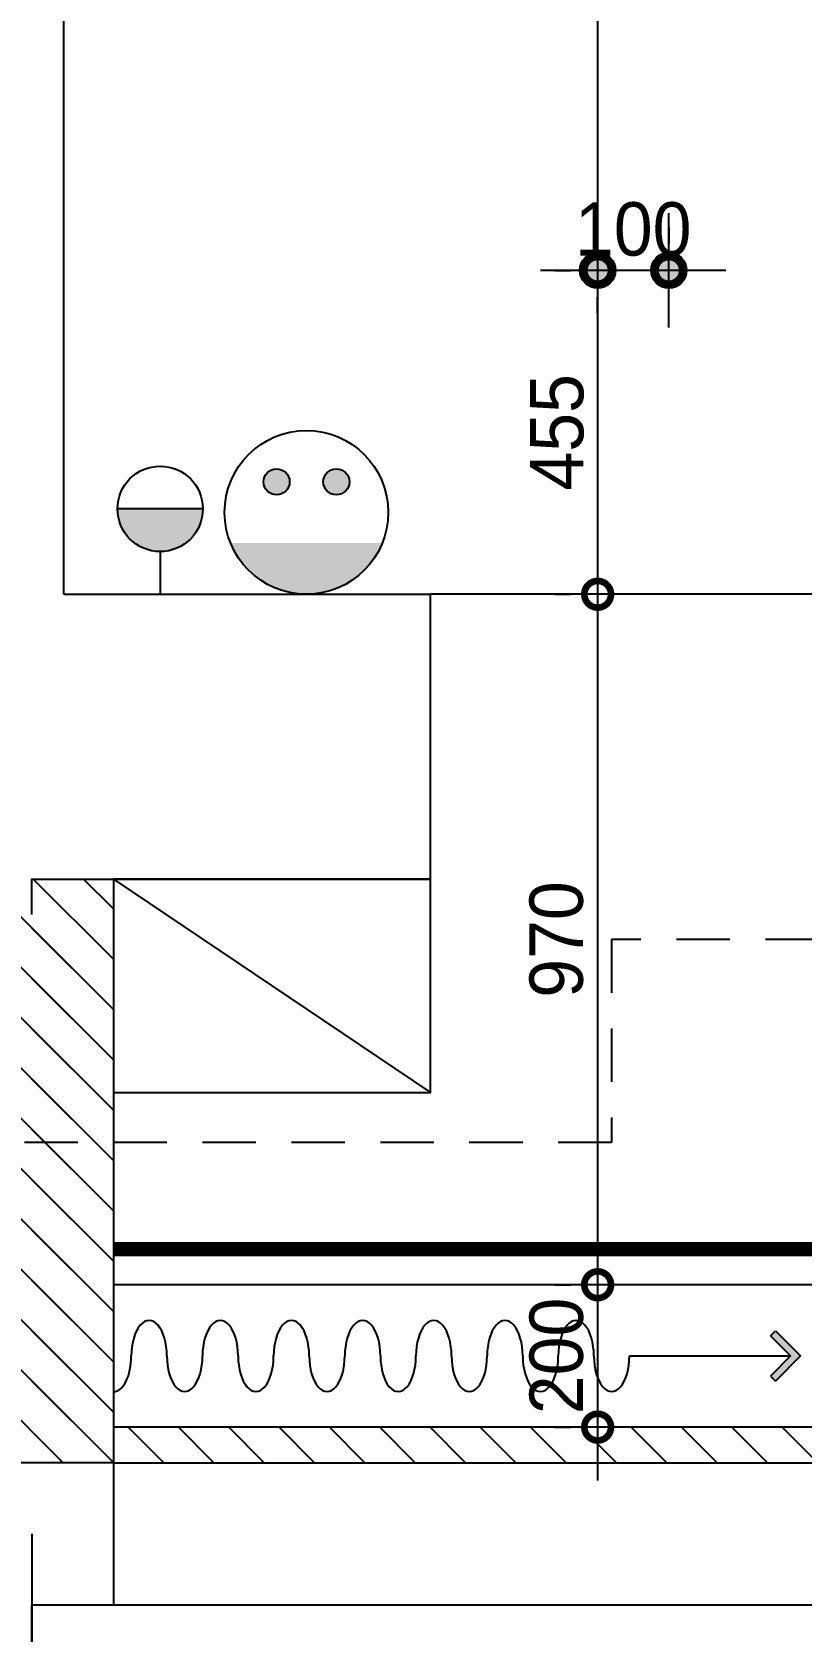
# Model space of a CAD drawing. Header units: inches. Extents: x -53835 to 52744, y -79586 to -50910.
# Drawn here: x 22129 to 23209, y -64863 to -62617 of the extents above; entities that cross this region are included whole.
import ezdxf

# ---------------------------------------------------------------- set-up
doc = ezdxf.new("R2010")
doc.units = ezdxf.units.IN
doc.header["$LTSCALE"] = 50
doc.header["$MEASUREMENT"] = 0
doc.linetypes.add('HID', pattern=[2.5, 1.5, -1])
for name, color, linetype in [('01. F-소품', 3, 'Continuous'), ('03-WAL NEW', 3, 'Continuous'), ('06-FUR', 6, 'Continuous'), ('06-LIGHT', 4, 'Continuous'), ('07-DIM WAL', 5, 'Continuous'), ('3.기호.계단선', 30, 'Continuous'), ('CEIL-DOOR', 6, 'Continuous'), ('CEIL-LIGHT', 7, 'Continuous'), ('RC-LIGHT', 7, 'Continuous'), ('도면층2', 2, 'Continuous'), ('도면층4', 4, 'Continuous'), ('설비', 140, 'Continuous')]:
    doc.layers.add(name, color=color, linetype=linetype)
doc.styles.add('스타일1', font='HY울릉도M.TTF')
doc.dimstyles.new('30', dxfattribs={"dimscale": 30, "dimtxt": 2.5, "dimasz": 2.5, "dimexe": 1.25, "dimexo": 2, "dimtad": 1, "dimdec": 0, "dimtxsty": '스타일1', "dimblk": 'DOTSMALL', "dimcen": 2.5, "dimclrd": 1, "dimclre": 1, "dimclrt": 2, "dimadec": 0, "dimazin": 0, "dimtfac": 1, "dimtix": 1, "dimtmove": 0, "dimatfit": 3, "dimldrblk": 'DOTSMALL', "dimfxl": 1.25, "dimarcsym": 0})
doc.dimstyles.new('50', dxfattribs={"dimscale": 50, "dimtxt": 2.5, "dimasz": 2.5, "dimexe": 1.25, "dimexo": 2, "dimtad": 1, "dimtxsty": '스타일1', "dimblk": 'DOTSMALL', "dimcen": 2.5, "dimclrd": 1, "dimclre": 1, "dimclrt": 2, "dimadec": 0, "dimazin": 0, "dimtfac": 1, "dimtix": 1, "dimtmove": 0, "dimatfit": 3, "dimldrblk": 'DOTSMALL', "dimfxl": 1.25, "dimarcsym": 0})
pattern_1 = [(50, (0, 0), (573.808, -50.2017), [60, -660]), (355, (0, 0), (-111.001, 601.7537), [48, -528]), (100.4514, (47.8, -4.2), (462.807, 551.552), [50.992, -560.9137]), (46.1842, (0, 160), (853.793, -132.4154), [90, -990]), (96.6356, (71.15, 149), (747.73, 779.295), [76.488, -841.371]), (351.1842, (0, 160), (747.73, 779.295), [72, -792]), (21, (80, 120), (477.5256, -322.095), [60, -660]), (326, (80, 120), (194.6523, 580.12), [48, -528]), (71.4514, (119.8, 93.16), (672.178, 258.025), [50.992, -560.9137]), (37.5, (0, 0), (9.7279, 266.3151), [0, -521.6, 0, -536, 0, -530]), (7.5, (0, 0), (210.4556, 315.5294), [0, -305.6, 0, -509.6, 0, -202]), (327.5, (-178.4, 0), (427.05795, -18.0439), [0, -200, 0, -624, 0, -828]), (317.5, (-258.4, 0), (466.549, 80.084), [0, -260, 0, -414.4, 0, -588])]

# ---------------------------------------------------------------- blocks, each defined once
blk = doc.blocks.new('_DOTSMALL')
at = {"color": 0, "linetype": 'ByBlock', "const_width": 0.5}
blk.add_lwpolyline([(-0.0625, 0, 1), (0.0625, 0, 1)], format="xyb", close=True, dxfattribs=at)
blk = doc.blocks.new('*D295')
at = {"layer": '07-DIM WAL', "color": 1, "lineweight": -2, "transparency": 16777216}
for p, q in [((22128.6, -64727), (22128.6, -65817)), ((25173.6, -64727), (25173.6, -65817)), ((25173.6, -65754.5), (22128.6, -65754.5))]:
    blk.add_line(p, q, dxfattribs=at)
at = {"layer": 'Defpoints', "color": 0, "transparency": 16777216}
for p in [(22128.6, -64627), (25173.6, -64627), (22128.6, -65754.5)]:
    blk.add_point(p, dxfattribs=at)
at = {"layer": '07-DIM WAL', "color": 1, "lineweight": -2, "transparency": 16777216, "xscale": 125, "yscale": 125, "zscale": 125, "rotation": 180}
blk.add_blockref('_DOTSMALL', (22128.6, -65754.5), dxfattribs=at)
at = {"layer": '07-DIM WAL', "color": 1, "lineweight": -2, "transparency": 16777216, "xscale": 125, "yscale": 125, "zscale": 125}
blk.add_blockref('_DOTSMALL', (25173.6, -65754.5), dxfattribs=at)
at = {"layer": '07-DIM WAL', "color": 2, "transparency": 16777216, "insert": (23651.1, -65658.3), "char_height": 125, "attachment_point": 5, "style": '스타일1'}
blk.add_mtext('3045', dxfattribs=at)
blk = doc.blocks.new('vudauseh')
at = {"layer": '도면층2'}
for p, q in [((-43590, -64635.2), (-43590, -60925.2)), ((-43590, -64635.2), (-43075, -64635.2)), ((-43075, -65035.2), (-43075, -64635.2)), ((-43635, -65035.2), (-43075, -65035.2)), ((-43520.4, -65855.2), (-43835, -65855.2)), ((-43520.4, -65855.2), (-43520.4, -66055.2)), ((-43635, -66525.2), (-43635, -66055.2)), ((-43520.4, -66055.2), (-43635, -66055.2))]:
    blk.add_line(p, q, dxfattribs=at)
at = {"layer": '도면층4'}
blk.add_lwpolyline([(-40590, -66055.2), (-43520, -66055.2), (-43520, -65855.2), (-40590, -65855.2)], close=True, dxfattribs=at)
blk = doc.blocks.new('cjswjdehds')
at = {"layer": '03-WAL NEW'}
h = blk.add_hatch(dxfattribs=at)
h.set_pattern_fill('_USER', color=256, scale=50, angle=135, pattern_type=0)
h.set_pattern_definition([(135, (22243.23, -64627), (-35.3553, -35.3553), [])])
h.paths.add_polyline_path([(21928.6, -64627), (22128.6, -64627), (22243.2, -64627), (22243.2, -63807), (22128.6, -63807), (22128.6, -63857), (21928.6, -63857)])
h = blk.add_hatch(dxfattribs=at)
h.set_pattern_fill('_USER', color=256, scale=50, angle=135, pattern_type=0)
h.set_pattern_definition([(135, (22243.23, -64627), (-35.3553, -35.3553), [])])
h.paths.add_polyline_path([(22128.6, -63807), (22243.2, -63807), (22243.2, -64627), (22128.6, -64627)])
at = {"layer": '3.기호.계단선'}
h = blk.add_hatch(dxfattribs=at)
h.set_pattern_fill('_USER', color=8, scale=50, angle=135, pattern_type=0)
h.set_pattern_definition([(135, (18465, -250), (-35.35534, -35.35534), [])])
h.paths.add_polyline_path([(25173.6, -64577), (22243.2, -64577), (22243.2, -64627), (25173.6, -64627)])
at = {"layer": '03-WAL NEW'}
blk.add_lwpolyline([(22128.6, -63857), (22128.6, -63807), (22243.2, -63807), (22243.2, -64627), (22128.6, -64627)], dxfattribs=at)
at = {"layer": '06-FUR', "color": 8}
blk.add_lwpolyline([(22243.2, -63807), (22243.2, -64107), (22688.6, -64107), (22688.6, -63807), (22243.2, -63807), (22688.6, -64107)], dxfattribs=at)
at = {"layer": '3.기호.계단선', "color": 8}
blk.add_lwpolyline([(25173.6, -64577), (22243.2, -64577), (22243.2, -64627), (25173.6, -64627)], close=True, dxfattribs=at)
blk.add_blockref('vudauseh', (65763.6, 1228.2))
blk = doc.blocks.new('FFSFDF')
at = {"layer": '01. F-소품'}
blk.add_hatch(color=8, dxfattribs=at).paths.add_polyline_path([(1567672.9, 1746751.1), (1567679.9, 1746744.1), (1567715.3, 1746779.4), (1567679.9, 1746814.8), (1567672.9, 1746807.7), (1567701.2, 1746779.4)])
at = {"layer": '01. F-소품', "color": 8}
for p, q in [((1567672.9, 1746807.7), (1567679.9, 1746814.8)), ((1567474.8, 1746779.4), (1567701.2, 1746779.4)), ((1567672.9, 1746751.1), (1567679.9, 1746744.1))]:
    blk.add_line(p, q, dxfattribs=at)
for points in [[(1567672.9, 1746807.7), (1567701.2, 1746779.4), (1567672.9, 1746751.1)], [(1567679.9, 1746814.8), (1567715.3, 1746779.4), (1567679.9, 1746744.1)]]:
    blk.add_lwpolyline(points, dxfattribs=at)
for centre, start_param, end_param in [((1566799.8, 1746779.4), 1.570796, 4.712389), ((1566899.8, 1746779.4), 1.570796, 4.712389), ((1566999.8, 1746779.4), 1.570796, 4.712389), ((1567099.8, 1746779.4), 1.570796, 4.712389), ((1567199.8, 1746779.4), 1.570796, 4.712389), ((1567299.8, 1746779.4), 1.570796, 4.712389), ((1567399.8, 1746779.4), 1.570796, 4.712389), ((1566749.8, 1746779.4), 6.283185, 7.853982), ((1566849.8, 1746779.4), 4.712389, 7.853982), ((1566949.8, 1746779.4), 4.712389, 7.853982), ((1567049.8, 1746779.4), 4.712389, 7.853982), ((1567149.8, 1746779.4), 4.712389, 7.853982), ((1567249.8, 1746779.4), 4.712389, 7.853982), ((1567349.8, 1746779.4), 4.712389, 7.853982), ((1567449.8, 1746779.4), 4.712389, 7.853982)]:
    blk.add_ellipse(centre, major_axis=(0, -50), ratio=0.5, start_param=start_param, end_param=end_param, dxfattribs=at)
blk = doc.blocks.new('1')
at = {"linetype": 'Continuous'}
h = blk.add_hatch(color=4, dxfattribs=at)
h.dxf.hatch_style = 1
edge = h.paths.add_edge_path()
edge.add_arc((11539653.5, -14273503.8), 37.5, 0, 360)
at = {"color": 1, "linetype": 'Continuous'}
for p, q in [((11539653.5, -14273637.1), (11539653.5, -14273370.5)), ((11539520.2, -14273503.8), (11539786.8, -14273503.8))]:
    blk.add_line(p, q, dxfattribs=at)
at = {"color": 4, "linetype": 'Continuous'}
for radius in [41.5, 37.5]:
    blk.add_circle((11539653.5, -14273503.8), radius, dxfattribs=at)
blk = doc.blocks.new('*D325')
at = {"layer": '07-DIM WAL', "color": 1, "lineweight": -2, "transparency": 16777216}
for p, q in [((23023.6, -62892), (23023.6, -62914.5)), ((23098.6, -62952), (22848.6, -62952)), ((22923.6, -63012), (22923.6, -62989.5))]:
    blk.add_line(p, q, dxfattribs=at)
at = {"layer": 'Defpoints', "color": 0, "transparency": 16777216}
for p in [(22923.6, -62952), (22923.6, -62952), (23023.6, -62952)]:
    blk.add_point(p, dxfattribs=at)
at = {"layer": '07-DIM WAL', "color": 1, "lineweight": -2, "transparency": 16777216, "xscale": 75, "yscale": 75, "zscale": 75}
blk.add_blockref('_DOTSMALL', (22923.6, -62952), dxfattribs=at)
at = {"layer": '07-DIM WAL', "color": 1, "lineweight": -2, "transparency": 16777216, "xscale": 75, "yscale": 75, "zscale": 75, "rotation": 180}
blk.add_blockref('_DOTSMALL', (23023.6, -62952), dxfattribs=at)
at = {"layer": '07-DIM WAL', "color": 2, "transparency": 16777216, "insert": (22973.6, -62894.3), "char_height": 75, "attachment_point": 5, "style": '스타일1'}
blk.add_mtext('100', dxfattribs=at)
blk = doc.blocks.new('*D326')
at = {"layer": '07-DIM WAL', "color": 1, "lineweight": -2, "transparency": 16777216}
for p, q in [((22863.6, -61852), (22886.1, -61852)), ((22923.6, -61852), (22923.6, -62952)), ((22863.6, -62952), (22886.1, -62952))]:
    blk.add_line(p, q, dxfattribs=at)
at = {"layer": 'Defpoints', "color": 0, "transparency": 16777216}
for p in [(22923.6, -61852), (22923.6, -62952), (22923.6, -62952)]:
    blk.add_point(p, dxfattribs=at)
at = {"layer": '07-DIM WAL', "color": 1, "lineweight": -2, "transparency": 16777216, "xscale": 75, "yscale": 75, "zscale": 75}
for p, rotation in [((22923.6, -61852), 90), ((22923.6, -62952), 270)]:
    blk.add_blockref('_DOTSMALL', p, dxfattribs=dict(at, rotation=rotation))
at = {"layer": '07-DIM WAL', "color": 2, "transparency": 16777216, "insert": (22865.9, -62402), "char_height": 75, "attachment_point": 5, "rotation": 90, "style": '스타일1'}
blk.add_mtext('1100', dxfattribs=at)
blk = doc.blocks.new('*D327')
at = {"layer": '07-DIM WAL', "color": 1, "lineweight": -2, "transparency": 16777216}
for p, q in [((22863.6, -62952), (22886.1, -62952)), ((22923.6, -62952), (22923.6, -63407)), ((22863.6, -63407), (22886.1, -63407))]:
    blk.add_line(p, q, dxfattribs=at)
at = {"layer": 'Defpoints', "color": 0, "transparency": 16777216}
for p in [(22923.6, -62952), (22923.6, -63407), (22923.6, -63407)]:
    blk.add_point(p, dxfattribs=at)
at = {"layer": '07-DIM WAL', "color": 1, "lineweight": -2, "transparency": 16777216, "xscale": 75, "yscale": 75, "zscale": 75}
for p, rotation in [((22923.6, -62952), 90), ((22923.6, -63407), 270)]:
    blk.add_blockref('_DOTSMALL', p, dxfattribs=dict(at, rotation=rotation))
at = {"layer": '07-DIM WAL', "color": 2, "transparency": 16777216, "insert": (22866.6, -63179.5), "char_height": 75, "attachment_point": 5, "rotation": 90, "style": '스타일1'}
blk.add_mtext('455', dxfattribs=at)
blk = doc.blocks.new('*D328')
at = {"layer": '07-DIM WAL', "color": 1, "lineweight": -2, "transparency": 16777216}
for p, q in [((22863.6, -63407), (22886.1, -63407)), ((22923.6, -63407), (22923.6, -64377)), ((22863.6, -64377), (22886.1, -64377))]:
    blk.add_line(p, q, dxfattribs=at)
at = {"layer": 'Defpoints', "color": 0, "transparency": 16777216}
for p in [(22923.6, -63407), (22923.6, -64377), (22923.6, -64377)]:
    blk.add_point(p, dxfattribs=at)
at = {"layer": '07-DIM WAL', "color": 1, "lineweight": -2, "transparency": 16777216, "xscale": 75, "yscale": 75, "zscale": 75}
for p, rotation in [((22923.6, -63407), 90), ((22923.6, -64377), 270)]:
    blk.add_blockref('_DOTSMALL', p, dxfattribs=dict(at, rotation=rotation))
at = {"layer": '07-DIM WAL', "color": 2, "transparency": 16777216, "insert": (22865.8, -63892), "char_height": 75, "attachment_point": 5, "rotation": 90, "style": '스타일1'}
blk.add_mtext('970', dxfattribs=at)
blk = doc.blocks.new('*D329')
at = {"layer": '07-DIM WAL', "color": 1, "lineweight": -2, "transparency": 16777216}
for p, q in [((22923.6, -64302), (22923.6, -64652)), ((22863.6, -64377), (22886.1, -64377)), ((22863.6, -64577), (22886.1, -64577))]:
    blk.add_line(p, q, dxfattribs=at)
at = {"layer": 'Defpoints', "color": 0, "transparency": 16777216}
for p in [(22923.6, -64377), (22923.6, -64577), (22923.6, -64577)]:
    blk.add_point(p, dxfattribs=at)
at = {"layer": '07-DIM WAL', "color": 1, "lineweight": -2, "transparency": 16777216, "xscale": 75, "yscale": 75, "zscale": 75}
for p, rotation in [((22923.6, -64377), 270), ((22923.6, -64577), 90)]:
    blk.add_blockref('_DOTSMALL', p, dxfattribs=dict(at, rotation=rotation))
at = {"layer": '07-DIM WAL', "color": 2, "transparency": 16777216, "insert": (22865.9, -64477), "char_height": 75, "attachment_point": 5, "rotation": 90, "style": '스타일1'}
blk.add_mtext('200', dxfattribs=at)
blk = doc.blocks.new('ZHSTP')
at = {"layer": '설비'}
h = blk.add_hatch(color=10, dxfattribs=at)
edge = h.paths.add_edge_path()
edge.add_arc((19460.2, -67971.4), 18.3, 0, 360)
h = blk.add_hatch(color=10, dxfattribs=at)
edge = h.paths.add_edge_path()
edge.add_arc((19544.2, -67971.4), 18.3, 0, 360)
h = blk.add_hatch(color=10, dxfattribs=at)
edge = h.paths.add_edge_path()
edge.add_line((19608.9, -68057.4), (19395.5, -68057.4))
edge.add_ellipse((19502.2, -68014.4), major_axis=(81.3, 81.3), ratio=1, start_angle=156.9578, end_angle=293.0422)
at = {"layer": '설비', "color": 10}
for centre, radius in [((19502.2, -68014.4), 115), ((19460.2, -67971.4), 18.3), ((19544.2, -67971.4), 18.3)]:
    blk.add_circle(centre, radius, dxfattribs=at)
blk = doc.blocks.new('BRACKET')
at = {"layer": 'CEIL-LIGHT'}
blk.add_hatch(color=256, dxfattribs=at).paths.add_polyline_path([(-200, -100, 0.414214), (-100, 0, 0.414214), (-200, 100)])
for p, q in [((-200, 100), (-200, -100)), ((0, -100), (0, 100)), ((-100, 0), (0, 0))]:
    blk.add_line(p, q, dxfattribs=at)
blk.add_circle((-200, 0), 100, dxfattribs=at)
blk = doc.blocks.new('A$C0A436DC7')
at = {"layer": 'CEIL-DOOR', "xscale": -1, "rotation": 180}
blk.add_blockref('BRACKET', (300, 100), dxfattribs=at)

msp = doc.modelspace()

# ---------------------------------------------------------------- hatches: boundary and pattern name
at = {"layer": '07-DIM WAL', "transparency": 33554687}
h = msp.add_hatch(dxfattribs=at)
h.set_pattern_fill('AR-CONC', color=8, scale=80, style=0)
h.set_pattern_definition(pattern_1)
h.paths.add_polyline_path([(22868.646, -62817.756), (23078.616, -62817.756), (23078.616, -62970.752), (22868.646, -62970.752)], flags=9)
h = msp.add_hatch(dxfattribs=at)
h.set_pattern_fill('AR-CONC', color=8, scale=80, style=0)
h.set_pattern_definition(pattern_1)
h.paths.add_polyline_path([(22790.883, -63289.331), (22790.883, -63069.674), (22942.381, -63069.674), (22942.381, -63289.331)], flags=9)
h = msp.add_hatch(dxfattribs=at)
h.set_pattern_fill('AR-CONC', color=8, scale=80, style=0)
h.set_pattern_definition(pattern_1)
h.paths.add_polyline_path([(22789.285, -64001.232), (22789.285, -63782.773), (22942.381, -63782.773), (22942.381, -64001.232)], flags=9)

# ---------------------------------------------------------------- linework, layer by layer
at = {"layer": '06-LIGHT'}
for points in [[(25173.631, -63407.002), (22688.631, -63407.002)], [(25173.631, -64377.002), (22243.228, -64377.002)]]:
    msp.add_lwpolyline(points, dxfattribs=at)
at = {"layer": '06-LIGHT', "color": 10, "linetype": 'HID', "const_width": 20}
msp.add_lwpolyline([(25173.631, -64327.002), (22243.228, -64327.002)], dxfattribs=at)
at = {"layer": '3.기호.계단선', "linetype": 'HID'}
msp.add_lwpolyline([(23359.243, -63892.002), (22943.22, -63892.002), (22943.22, -64177.002), (20869.512, -64177.002)], dxfattribs=at)

# ---------------------------------------------------------------- block references
msp.add_blockref('cjswjdehds', (0, 0))
at = {"xscale": -0.6, "yscale": 0.6, "zscale": 0.6, "rotation": 90}
msp.add_blockref('A$C0A436DC7', (22368.786, -63227.002), dxfattribs=at)
at = {"color": 0}
msp.add_blockref('FFSFDF', (-1544506.535, -1811256.431), dxfattribs=at)
at = {"layer": '07-DIM WAL'}
msp.add_blockref('ZHSTP', (3012.178, 4722.385), dxfattribs=at)
at = {"layer": 'RC-LIGHT', "xscale": 0.6024096385271789, "yscale": 0.6024096385271789, "zscale": 0.6024096385271789, "rotation": 90.00000000000001}
for p in [(-8575572.628, -7014550.495), (-8575472.628, -7014550.495)]:
    msp.add_blockref('1', p, dxfattribs=at)

# ---------------------------------------------------------------- dimensions: what is measured, and where the dimension line sits
at = {"layer": '07-DIM WAL'}
for base, p1, p2, angle, dimstyle, picture, middle in [((22923.631, -62952.002), (22923.631, -61852.002), (22923.631, -62952.002), 90, '30', '*D326', (22865.883, -62402.002)), ((22923.631, -62952.002), (23023.631, -62952.002), (22923.631, -62952.002), 180, '30', '*D325', (22973.631, -62894.254)), ((22923.631, -63407.002), (22923.631, -62952.002), (22923.631, -63407.002), 90, '30', '*D327', (22866.632, -63179.502)), ((22923.631, -64377.002), (22923.631, -63407.002), (22923.631, -64377.002), 90, '30', '*D328', (22865.833, -63892.002)), ((22923.631, -64577.002), (22923.631, -64377.002), (22923.631, -64577.002), 90, '30', '*D329', (22865.883, -64477.002)), ((22128.631, -65754.502), (25173.631, -64627.002), (22128.631, -64627.002), 180, '50', '*D295', (23651.131, -65658.255))]:
    dim = msp.add_linear_dim(base=base, p1=p1, p2=p2, angle=angle, dimstyle=dimstyle, dxfattribs=at)
    dim.commit()
    dim.dimension.update_dxf_attribs({"geometry": picture, "text_midpoint": middle})

doc.saveas('drawing.dxf')
